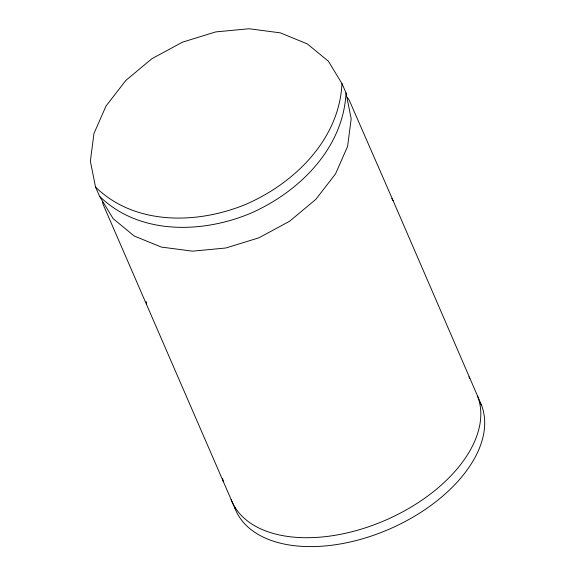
<?xml version="1.0" encoding="UTF-8"?>
<svg xmlns="http://www.w3.org/2000/svg" width="575" height="575" viewBox="0 0 575 575"><rect width="100%" height="100%" fill="white"/><g stroke="black" fill="none" stroke-linecap="round" stroke-linejoin="round"><path stroke-width="0.86" d="M341.967 83.591C339.336 139.416 294.479 183.353 245.59 204.434C197.419 224.279 134.967 225.666 95.536 187.055L90.368 161.173L93.948 133.529L106.037 106.008L125.803 80.478L151.901 58.693L182.555 42.133L215.682 31.92L249.011 28.75L280.284 32.847L307.359 43.93L328.397 61.238L341.967 83.591L346.013 92.862L351.181 118.745L347.602 146.388L335.52 173.909L315.754 199.432L289.649 221.217L258.994 237.784L225.874 247.998L192.539 251.167L161.266 247.07L134.191 235.987L113.153 218.68L99.59 196.319L95.536 187.055M346.013 92.862C343.383 148.681 298.526 192.618 249.643 213.699C201.466 233.551 139.013 234.931 99.59 196.319M347.609 97.664L349.413 100.639L393.135 200.718L481.448 405.044A133.659 78.753 -23.6 0 1 386.759 530.222A133.659 78.753 -23.6 0 1 235.017 508.508L102.99 204.103L102.472 201.516M391.783 198.483L393.135 200.718M468.905 376.848L469.789 378.357M479.687 402.033L481.448 405.044M234.643 506.783L235.017 508.508M222.618 478.378L223.359 481.821M146.194 301.595L146.711 304.182M477.559 396.146A133.659 78.753 -23.6 0 1 382.871 521.331A133.659 78.753 -23.6 0 1 231.136 499.61"/></g></svg>
